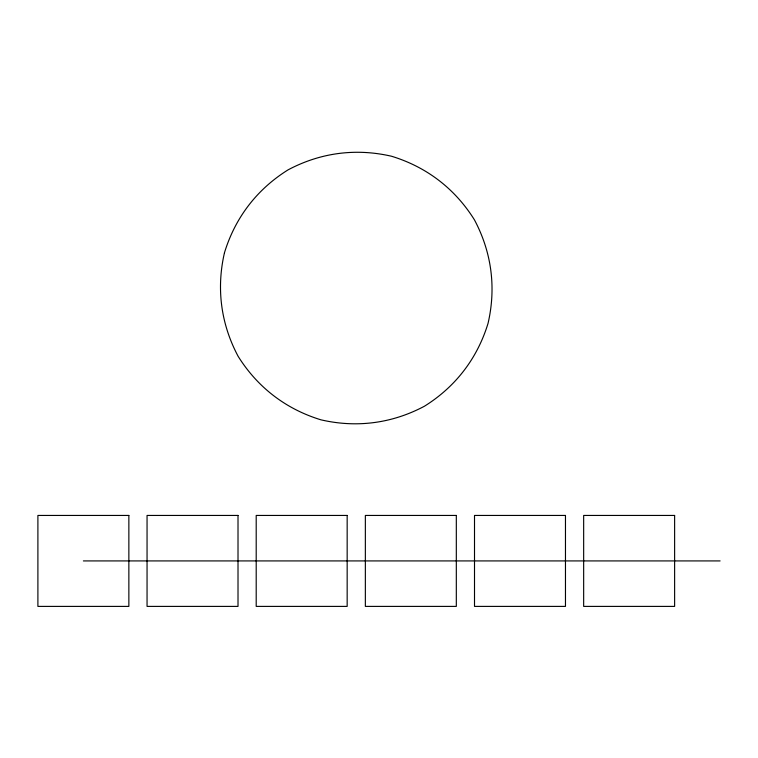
<?xml version="1.0" encoding="UTF-8"?>
<svg xmlns="http://www.w3.org/2000/svg" width="758" height="758" viewBox="0 0 758 758"><rect width="100%" height="100%" fill="white"/><g stroke="black" fill="none" stroke-linecap="round" stroke-linejoin="round"><path stroke-width="1.14" d="M83.38 560.92L720.1 560.92M224.472 252.727C216.21 288.466 220.872 323.874 238.097 356.26C257.531 387.376 285.87 409.112 320.947 419.828C356.686 428.09 392.094 423.428 424.48 406.203C455.596 386.769 477.332 358.43 488.048 323.353C496.31 287.614 491.648 252.206 474.423 219.82C454.99 188.704 426.65 166.968 391.573 156.252C355.834 147.99 320.426 152.652 288.04 169.877C256.924 189.311 235.188 217.65 224.472 252.727M128.86 515.44L37.9 515.44L37.9 606.4L128.86 606.4L128.86 515.44M238.012 515.44L147.052 515.44L147.052 606.4L238.012 606.4L238.012 515.44M347.164 515.44L256.204 515.44L256.204 606.4L347.164 606.4L347.164 515.44M456.316 515.44L365.356 515.44L365.356 606.4L456.316 606.4L456.316 515.44M565.468 515.44L474.508 515.44L474.508 606.4L565.468 606.4L565.468 515.44M674.62 515.44L583.66 515.44L583.66 606.4L674.62 606.4L674.62 515.44"/></g></svg>
